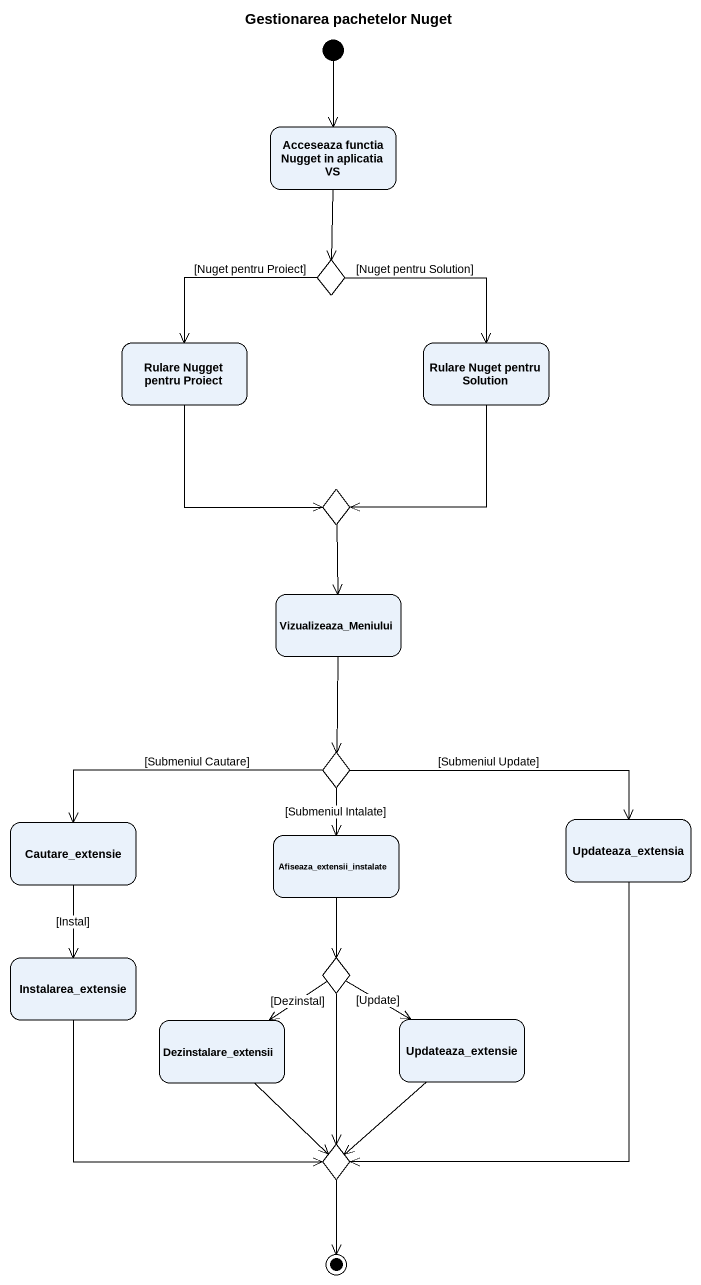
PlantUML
@startuml
title Gestionarea pachetelor Nuget
hide empty description
state "Acceseaza functia Nugget in aplicatia VS" as Acceseaza_functia_Nugget_in
state choice1 <<choice>>
state "Rulare Nugget pentru Proiect" as Rulare_Nugget_pentru_Proiect
state "Rulare Nuget pentru Solution" as Rulare_Nuget_pentru_Solution
state choice2 <<choice>>
state Vizualizeaza_Meniului
state choice3 <<choice>>
state Cautare_extensie
state Afiseaza_extensii_instalate
state Updateaza_extensia
state Instalarea_extensie
state choice4 <<choice>>
state Dezinstalare_extensii
state Updateaza_extensie
state choice5 <<choice>>
[*] --> Acceseaza_functia_Nugget_in
Acceseaza_functia_Nugget_in --> choice1
choice1 --> Rulare_Nugget_pentru_Proiect : [Nuget pentru Proiect]
choice1 --> Rulare_Nuget_pentru_Solution : [Nuget pentru Solution]
Rulare_Nugget_pentru_Proiect --> choice2
Rulare_Nuget_pentru_Solution --> choice2
choice2 --> Vizualizeaza_Meniului
Vizualizeaza_Meniului --> choice3
choice3 -left-> Cautare_extensie : [Submeniul Cautare]
choice3 --> Afiseaza_extensii_instalate : [Submeniul Intalate]
choice3 -right-> Updateaza_extensia : [Submeniul Update]
Cautare_extensie --> Instalarea_extensie : [Instal]
Afiseaza_extensii_instalate --> choice4
Updateaza_extensia --> choice5
Instalarea_extensie --> choice5
choice4 --> Dezinstalare_extensii : [Dezinstal]
choice4 --> Updateaza_extensie : [Update]
choice4 --> choice5
Dezinstalare_extensii --> choice5
Updateaza_extensie --> choice5
choice5 --> [*]
@enduml
